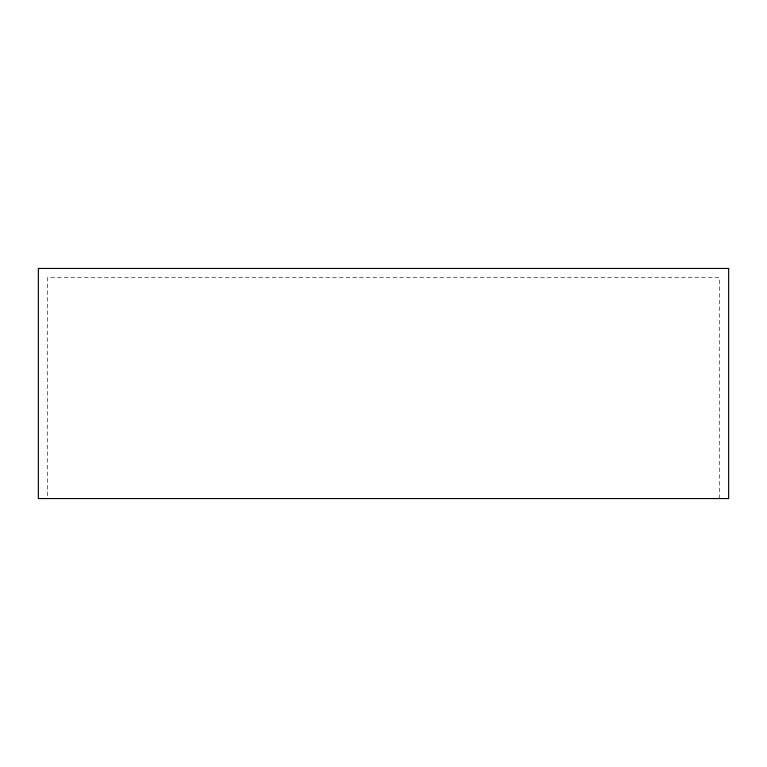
<?xml version="1.0" encoding="UTF-8"?>
<svg xmlns="http://www.w3.org/2000/svg" width="767" height="767" viewBox="0 0 767 767"><rect width="100%" height="100%" fill="white"/><g stroke="black" fill="none" stroke-linecap="round" stroke-linejoin="round"><path stroke-width="0.58" stroke-dasharray="3.83 2.88" d="M719.446 498.55L719.446 277.654L47.554 277.654L47.554 498.55"/><path stroke-width="1.15" d="M728.65 268.45L38.35 268.45L38.35 498.55L728.65 498.55L728.65 268.45"/></g></svg>
